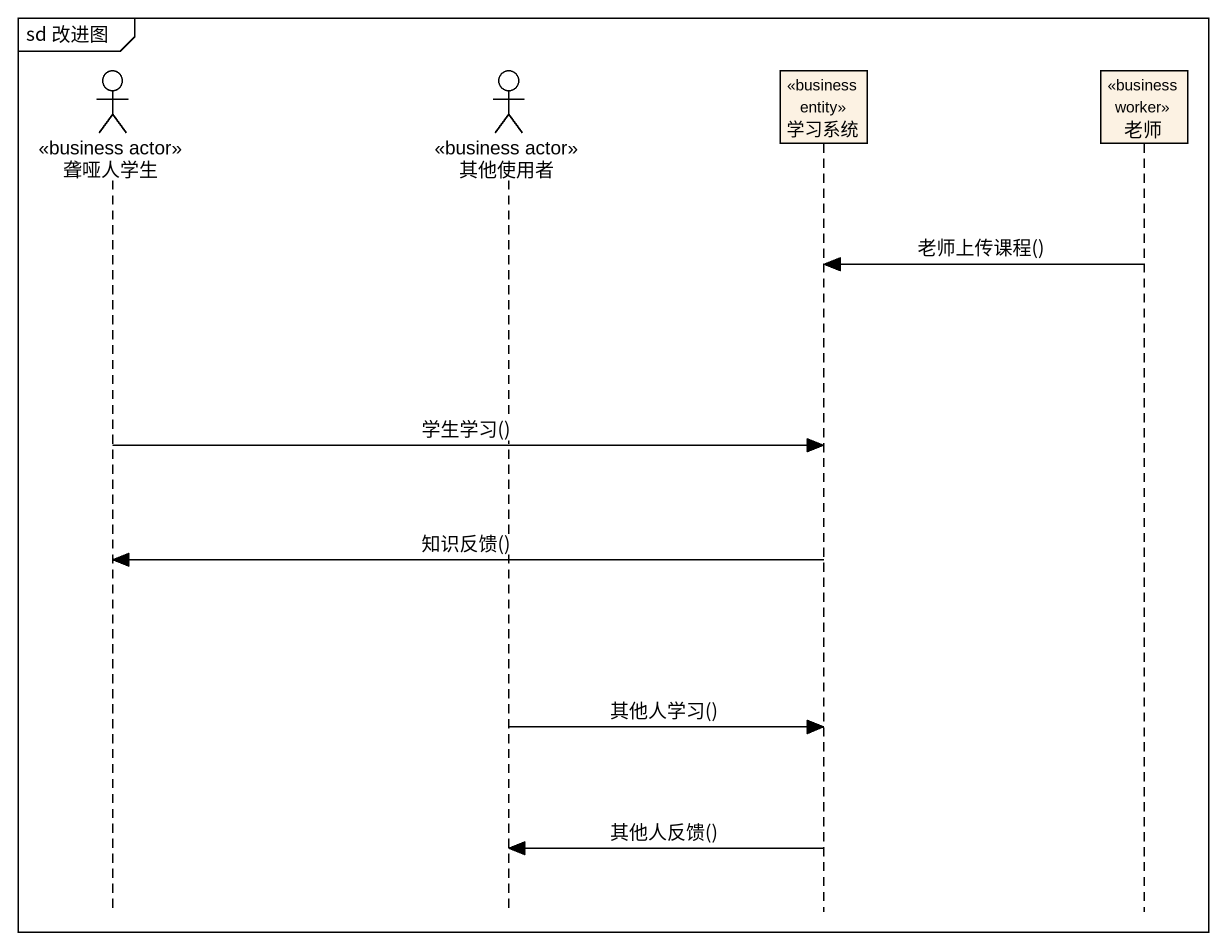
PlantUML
@startuml
mainframe sd 改进图
hide footbox
actor 聋哑人学生 <<business actor>>
actor 其他使用者 <<business actor>>
participant 学习系统 <<business entity>>
participant 老师 <<business worker>>

老师 -> 学习系统 : 老师上传课程()
聋哑人学生 -> 学习系统 : 学生学习()
学习系统 -> 聋哑人学生 : 知识反馈()
其他使用者 -> 学习系统 : 其他人学习()
学习系统 -> 其他使用者 : 其他人反馈()
@enduml
